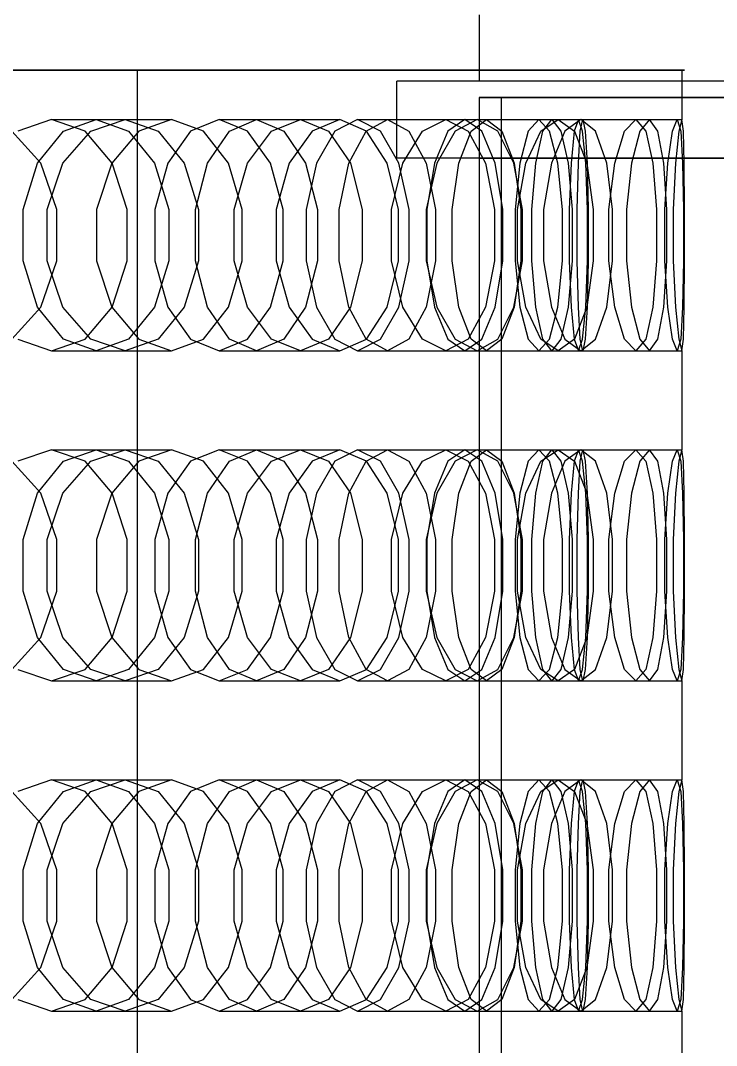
# Model space of a CAD drawing. Header units: millimetres. Extents: x -191664 to 191490, y -197311 to 10263.
# Drawn here: x 1846.7 to 1973.1, y -110207.2 to -110021 of the extents above; entities that cross this region are included whole.
import ezdxf

# ---------------------------------------------------------------- set-up
doc = ezdxf.new("R2010")
doc.units = ezdxf.units.MM
doc.layers.add('DET_briquetadora_superior', color=7, linetype='Continuous', lineweight=0)
doc.layers.add('R15_COTAS_TRANSPORTE_P', color=1, linetype='Continuous', lineweight=0)
doc.dimstyles.new('PLANTA_20', dxfattribs={"dimtxt": 50, "dimasz": 30, "dimexe": 30, "dimexo": 16, "dimgap": 20, "dimtad": 1, "dimtih": 1, "dimtoh": 1, "dimdec": 1, "dimzin": 0, "dimdsep": 46, "dimcen": 0.09, "dimadec": 0, "dimazin": 0, "dimtfac": 1, "dimtdec": 4, "dimtofl": 0, "dimtmove": 0, "dimatfit": 3, "dimfxl": 1, "dimtolj": 1, "dimtzin": 0, "dimarcsym": 0})

# ---------------------------------------------------------------- blocks, each defined once
blk = doc.blocks.new('*D133')
at = {"layer": 'Defpoints', "color": 0, "transparency": 16777216}
for p in [(439.69, -194147.98), (217.89, -194406.09), (-500, -194490), (-500, -194490), (500, -194490)]:
    blk.add_point(p, dxfattribs=at)
at = {"layer": 'R15_COTAS_TRANSPORTE_P', "color": 0, "lineweight": -2, "transparency": 16777216}
blk.add_arc((-500, -194490), 722.77, 2.37834, 17.62166, dxfattribs=at)
at = {"layer": 'R15_COTAS_TRANSPORTE_P', "color": 0, "transparency": 16777216}
for points in [[(184.12, -194272.81), (193.59, -194269.58), (179.18, -194242.8)], [(227.15, -194459.9), (217.15, -194460.11), (222.77, -194490)]]:
    blk.add_solid(points, dxfattribs=at)

msp = doc.modelspace()

# ---------------------------------------------------------------- linework, layer by layer
at = {"layer": 'DET_briquetadora_superior', "color": 9, "true_color": 0xb9c3c2}
for p, q in [((1930, -110020), (1930, -110032)), ((1853.17, -110030), (1838.11, -110030)), ((1842.19, -110030), (1856.29, -110030)), ((1844.8, -110030), (1858.87, -110030)), ((1859.73, -110030), (1845.7, -110030)), ((1863.63, -110030), (1853.17, -110030)), ((1856.29, -110030), (1865.32, -110030)), ((1858.87, -110030), (1872.22, -110030)), ((1873.03, -110030), (1859.73, -110030)), ((1867.9, -110030), (1863.63, -110030)), ((1865.32, -110030), (1867.9, -110030)), ((1867.9, -110390), (1867.9, -110030)), ((1872.22, -110030), (1884.8, -110030)), ((1885.56, -110030), (1873.03, -110030)), ((1884.8, -110030), (1896.59, -110030)), ((1897.3, -110030), (1885.56, -110030)), ((1896.59, -110030), (1907.55, -110030)), ((1908.21, -110030), (1897.3, -110030)), ((1907.55, -110030), (1917.66, -110030)), ((1918.26, -110030), (1908.21, -110030)), ((1917.66, -110030), (1926.89, -110030)), ((1927.44, -110030), (1918.26, -110030)), ((1926.89, -110030), (1935.22, -110030)), ((1935.71, -110030), (1927.44, -110030)), ((1935.22, -110030), (1942.62, -110030)), ((1943.05, -110030), (1935.71, -110030)), ((1942.62, -110030), (1949.07, -110030)), ((1949.45, -110030), (1943.05, -110030)), ((1949.07, -110030), (1954.57, -110030)), ((1954.88, -110030), (1949.45, -110030)), ((1954.57, -110030), (1959.1, -110030)), ((1959.35, -110030), (1954.88, -110030)), ((1959.1, -110030), (1962.63, -110030)), ((1962.82, -110030), (1959.35, -110030)), ((1962.63, -110030), (1965.17, -110030)), ((1965.3, -110030), (1962.82, -110030)), ((1965.17, -110030), (1966.71, -110030)), ((1966.78, -110030), (1965.3, -110030)), ((1966.71, -110030), (1967.25, -110030)), ((1967.25, -110030), (1966.78, -110030)), ((1966.78, -110030), (1966.78, -110039)), ((1915, -110046), (1915, -110032)), ((1995, -110032), (1915, -110032)), ((1932.48, -110032), (1930, -110032)), ((1939.41, -110032), (1932.48, -110032)), ((1949.44, -110032), (1939.41, -110032)), ((1960.56, -110032), (1949.44, -110032)), ((1970.59, -110032), (1960.56, -110032)), ((1977.52, -110032), (1970.59, -110032)), ((1930, -110035), (1930, -110425)), ((1934, -110035), (1930, -110035)), ((1930, -110035), (2020, -110035)), ((1934, -110035), (1934, -110425)), ((2024, -110035), (1934, -110035)), ((1852.3, -110039), (1846.18, -110041.08)), ((1852.3, -110039), (1865.64, -110039)), ((1858.42, -110041.08), (1852.3, -110039)), ((1854.48, -110041.08), (1860.38, -110039)), ((1859.44, -110041.08), (1865.64, -110039)), ((1860.38, -110039), (1874.1, -110039)), ((1860.38, -110039), (1866.27, -110041.08)), ((1865.64, -110039), (1871.68, -110041.08)), ((1874.1, -110039), (1868.13, -110041.08)), ((1879.92, -110041.08), (1874.1, -110039)), ((1882.73, -110039), (1877.55, -110041.08)), ((1882.73, -110039), (1897.53, -110039)), ((1887.92, -110041.08), (1882.73, -110039)), ((1884.6, -110041.08), (1889.54, -110039)), ((1889.54, -110039), (1904.67, -110039)), ((1889.54, -110039), (1894.48, -110041.08)), ((1892.26, -110041.08), (1897.53, -110039)), ((1897.53, -110039), (1902.63, -110041.08)), ((1904.67, -110039), (1899.64, -110041.08)), ((1907.9, -110039), (1903.74, -110041.08)), ((1909.51, -110041.08), (1904.67, -110039)), ((1907.9, -110039), (1923.91, -110039)), ((1912.06, -110041.08), (1907.9, -110039)), ((1909.42, -110041.08), (1913.32, -110039)), ((1913.32, -110039), (1929.59, -110039)), ((1913.32, -110039), (1917.21, -110041.08)), ((1919.66, -110041.08), (1923.91, -110039)), ((1923.91, -110039), (1927.98, -110041.08)), ((1927.37, -110039), (1924.3, -110041.08)), ((1929.59, -110039), (1925.6, -110041.08)), ((1927.37, -110039), (1944.32, -110039)), ((1930.44, -110041.08), (1927.37, -110039)), ((1928.52, -110041.08), (1931.31, -110039)), ((1933.39, -110041.08), (1929.59, -110039)), ((1931.31, -110039), (1948.45, -110039)), ((1931.31, -110039), (1934.1, -110041.08)), ((1940.82, -110039), (1938.89, -110041.08)), ((1940.82, -110039), (1958.41, -110039)), ((1942.74, -110041.08), (1940.82, -110039)), ((1941.15, -110041.08), (1944.32, -110039)), ((1941.57, -110041.08), (1943.2, -110039)), ((1943.2, -110039), (1960.91, -110039)), ((1943.2, -110039), (1944.84, -110041.08)), ((1944.32, -110039), (1947.29, -110041.08)), ((1948.45, -110039), (1945.56, -110041.08)), ((1948, -110039), (1947.25, -110041.08)), ((1948, -110039), (1965.94, -110039)), ((1948.74, -110041.08), (1948, -110039)), ((1948.35, -110041.08), (1948.8, -110039)), ((1951.13, -110041.08), (1948.45, -110039)), ((1948.8, -110039), (1966.78, -110039)), ((1948.8, -110039), (1949.25, -110041.08)), ((1956.38, -110041.08), (1958.41, -110039)), ((1958.41, -110039), (1960.23, -110041.08)), ((1960.91, -110039), (1959.18, -110041.08)), ((1962.44, -110041.08), (1960.91, -110039)), ((1965.09, -110041.08), (1965.94, -110039)), ((1965.94, -110039), (1966.58, -110041.08)), ((1966.78, -110039), (1966.22, -110041.08)), ((1967.12, -110041.08), (1966.78, -110039)), ((1850.35, -110046.91), (1845.1, -110041.08)), ((1849.75, -110046.91), (1854.48, -110041.08)), ((1854.36, -110046.91), (1859.44, -110041.08)), ((1863.33, -110046.91), (1858.42, -110041.08)), ((1868.13, -110041.08), (1863.22, -110046.91)), ((1866.27, -110041.08), (1871, -110046.91)), ((1871.68, -110041.08), (1876.41, -110046.91)), ((1877.55, -110041.08), (1873.39, -110046.91)), ((1884.46, -110046.91), (1879.92, -110041.08)), ((1880.64, -110046.91), (1884.6, -110041.08)), ((1887.91, -110046.91), (1892.26, -110041.08)), ((1892.08, -110046.91), (1887.92, -110041.08)), ((1894.48, -110041.08), (1898.43, -110046.91)), ((1899.64, -110041.08), (1895.48, -110046.91)), ((1903.74, -110041.08), (1900.4, -110046.91)), ((1902.63, -110041.08), (1906.6, -110046.91)), ((1906.3, -110046.91), (1909.42, -110041.08)), ((1913.27, -110046.91), (1909.51, -110041.08)), ((1915.4, -110046.91), (1912.06, -110041.08)), ((1916.11, -110046.91), (1919.66, -110041.08)), ((1917.21, -110041.08), (1920.34, -110046.91)), ((1924.3, -110041.08), (1921.84, -110046.91)), ((1925.6, -110041.08), (1922.26, -110046.91)), ((1926.29, -110046.91), (1928.52, -110041.08)), ((1927.98, -110041.08), (1931.11, -110046.91)), ((1932.9, -110046.91), (1930.44, -110041.08)), ((1936.3, -110046.91), (1933.39, -110041.08)), ((1934.1, -110041.08), (1936.33, -110046.91)), ((1938.89, -110041.08), (1937.35, -110046.91)), ((1938.47, -110046.91), (1941.15, -110041.08)), ((1940.27, -110046.91), (1941.57, -110041.08)), ((1944.28, -110046.91), (1942.74, -110041.08)), ((1945.56, -110041.08), (1943.1, -110046.91)), ((1944.84, -110041.08), (1946.14, -110046.91)), ((1947.25, -110041.08), (1946.66, -110046.91)), ((1947.29, -110041.08), (1949.53, -110046.91)), ((1947.99, -110046.91), (1948.35, -110041.08)), ((1949.34, -110046.91), (1948.74, -110041.08)), ((1949.25, -110041.08), (1949.6, -110046.91)), ((1953.14, -110046.91), (1951.13, -110041.08)), ((1954.61, -110046.91), (1956.38, -110041.08)), ((1959.18, -110041.08), (1957.64, -110046.91)), ((1960.23, -110041.08), (1961.54, -110046.91)), ((1963.51, -110046.91), (1962.44, -110041.08)), ((1964.25, -110046.91), (1965.09, -110041.08)), ((1966.22, -110041.08), (1965.63, -110046.91)), ((1966.58, -110041.08), (1966.94, -110046.91)), ((1967.24, -110046.91), (1967.12, -110041.08)), ((1847.13, -110055.33), (1849.75, -110046.91)), ((1853.23, -110055.33), (1850.35, -110046.91)), ((1851.49, -110055.33), (1854.36, -110046.91)), ((1863.22, -110046.91), (1860.45, -110055.33)), ((1866.05, -110055.33), (1863.33, -110046.91)), ((1871, -110046.91), (1873.62, -110055.33)), ((1873.39, -110046.91), (1871.08, -110055.33)), ((1876.41, -110046.91), (1878.99, -110055.33)), ((1878.44, -110055.33), (1880.64, -110046.91)), ((1886.94, -110055.33), (1884.46, -110046.91)), ((1885.44, -110055.33), (1887.91, -110046.91)), ((1894.39, -110055.33), (1892.08, -110046.91)), ((1895.48, -110046.91), (1893.12, -110055.33)), ((1898.43, -110046.91), (1900.63, -110055.33)), ((1900.4, -110046.91), (1898.55, -110055.33)), ((1904.56, -110055.33), (1906.3, -110046.91)), ((1906.6, -110046.91), (1908.75, -110055.33)), ((1915.31, -110055.33), (1913.27, -110046.91)), ((1914.08, -110055.33), (1916.11, -110046.91)), ((1995, -110046), (1915, -110046)), ((1917.26, -110055.33), (1915.4, -110046.91)), ((1920.34, -110046.91), (1922.07, -110055.33)), ((1922.26, -110046.91), (1920.35, -110055.33)), ((1921.84, -110046.91), (1920.48, -110055.33)), ((1925.05, -110055.33), (1926.29, -110046.91)), ((1930, -110046), (1932.48, -110046)), ((1930, -110046), (1930, -110424)), ((1931.11, -110046.91), (1932.79, -110055.33)), ((1932.48, -110046), (1939.41, -110046)), ((1934.27, -110055.33), (1932.9, -110046.91)), ((1937.86, -110055.33), (1936.3, -110046.91)), ((1936.33, -110046.91), (1937.57, -110055.33)), ((1937.35, -110046.91), (1936.49, -110055.33)), ((1936.92, -110055.33), (1938.47, -110046.91)), ((1939.41, -110046), (1949.44, -110046)), ((1939.54, -110055.33), (1940.27, -110046.91)), ((1943.1, -110046.91), (1941.67, -110055.33)), ((1945.14, -110055.33), (1944.28, -110046.91)), ((1946.14, -110046.91), (1946.87, -110055.33)), ((1946.66, -110046.91), (1946.33, -110055.33)), ((1947.79, -110055.33), (1947.99, -110046.91)), ((1949.67, -110055.33), (1949.34, -110046.91)), ((1949.44, -110046), (1960.56, -110046)), ((1949.53, -110046.91), (1950.71, -110055.33)), ((1949.6, -110046.91), (1949.8, -110055.33)), ((1954.2, -110055.33), (1953.14, -110046.91)), ((1953.56, -110055.33), (1954.61, -110046.91)), ((1957.64, -110046.91), (1956.72, -110055.33)), ((1960.56, -110046), (1970.59, -110046)), ((1961.54, -110046.91), (1962.21, -110055.33)), ((1964.05, -110055.33), (1963.51, -110046.91)), ((1963.73, -110055.33), (1964.25, -110046.91)), ((1965.63, -110046.91), (1965.24, -110055.33)), ((1966.94, -110046.91), (1967.08, -110055.33)), ((1967.25, -110055.33), (1967.24, -110046.91)), ((1970.59, -110046), (1977.52, -110046)), ((1847.13, -110064.67), (1847.13, -110055.33)), ((1851.49, -110064.67), (1851.49, -110055.33)), ((1853.23, -110064.67), (1853.23, -110055.33)), ((1860.45, -110055.33), (1860.45, -110064.67)), ((1866.05, -110064.67), (1866.05, -110055.33)), ((1871.08, -110055.33), (1871.08, -110064.67)), ((1873.62, -110055.33), (1873.62, -110064.67)), ((1878.44, -110064.67), (1878.44, -110055.33)), ((1878.99, -110055.33), (1878.99, -110064.67)), ((1885.44, -110064.67), (1885.44, -110055.33)), ((1886.94, -110064.67), (1886.94, -110055.33)), ((1893.12, -110055.33), (1893.12, -110064.67)), ((1894.39, -110064.67), (1894.39, -110055.33)), ((1898.55, -110055.33), (1898.55, -110064.67)), ((1900.63, -110055.33), (1900.63, -110064.67)), ((1904.56, -110064.67), (1904.56, -110055.33)), ((1908.75, -110055.33), (1908.75, -110064.67)), ((1914.08, -110064.67), (1914.08, -110055.33)), ((1915.31, -110064.67), (1915.31, -110055.33)), ((1917.26, -110064.67), (1917.26, -110055.33)), ((1920.35, -110055.33), (1920.35, -110064.67)), ((1920.48, -110055.33), (1920.48, -110064.67)), ((1922.07, -110055.33), (1922.07, -110064.67)), ((1925.05, -110064.67), (1925.05, -110055.33)), ((1932.79, -110055.33), (1932.79, -110064.67)), ((1934.27, -110064.67), (1934.27, -110055.33)), ((1936.49, -110055.33), (1936.49, -110064.67)), ((1936.92, -110064.67), (1936.92, -110055.33)), ((1937.57, -110055.33), (1937.57, -110064.67)), ((1937.86, -110064.67), (1937.86, -110055.33)), ((1939.54, -110064.67), (1939.54, -110055.33)), ((1941.67, -110055.33), (1941.67, -110064.67)), ((1945.14, -110064.67), (1945.14, -110055.33)), ((1946.33, -110055.33), (1946.33, -110064.67)), ((1946.87, -110055.33), (1946.87, -110064.67)), ((1947.79, -110064.67), (1947.79, -110055.33)), ((1949.67, -110064.67), (1949.67, -110055.33)), ((1949.8, -110055.33), (1949.8, -110064.67)), ((1950.71, -110055.33), (1950.71, -110064.67)), ((1953.56, -110064.67), (1953.56, -110055.33)), ((1954.2, -110064.67), (1954.2, -110055.33)), ((1956.72, -110055.33), (1956.72, -110064.67)), ((1962.21, -110055.33), (1962.21, -110064.67)), ((1963.73, -110064.67), (1963.73, -110055.33)), ((1964.05, -110064.67), (1964.05, -110055.33)), ((1965.24, -110055.33), (1965.24, -110064.67)), ((1967.08, -110055.33), (1967.08, -110064.67)), ((1967.25, -110064.67), (1967.25, -110055.33)), ((1849.75, -110073.09), (1847.13, -110064.67)), ((1850.35, -110073.09), (1853.23, -110064.67)), ((1854.36, -110073.09), (1851.49, -110064.67)), ((1860.45, -110064.67), (1863.22, -110073.09)), ((1863.33, -110073.09), (1866.05, -110064.67)), ((1873.62, -110064.67), (1871, -110073.09)), ((1871.08, -110064.67), (1873.39, -110073.09)), ((1878.99, -110064.67), (1876.41, -110073.09)), ((1880.64, -110073.09), (1878.44, -110064.67)), ((1884.46, -110073.09), (1886.94, -110064.67)), ((1887.91, -110073.09), (1885.44, -110064.67)), ((1892.08, -110073.09), (1894.39, -110064.67)), ((1893.12, -110064.67), (1895.48, -110073.09)), ((1900.63, -110064.67), (1898.43, -110073.09)), ((1898.55, -110064.67), (1900.4, -110073.09)), ((1906.3, -110073.09), (1904.56, -110064.67)), ((1908.75, -110064.67), (1906.6, -110073.09)), ((1913.27, -110073.09), (1915.31, -110064.67)), ((1916.11, -110073.09), (1914.08, -110064.67)), ((1915.4, -110073.09), (1917.26, -110064.67)), ((1922.07, -110064.67), (1920.34, -110073.09)), ((1920.35, -110064.67), (1922.26, -110073.09)), ((1920.48, -110064.67), (1921.84, -110073.09)), ((1926.29, -110073.09), (1925.05, -110064.67)), ((1932.79, -110064.67), (1931.11, -110073.09)), ((1932.9, -110073.09), (1934.27, -110064.67)), ((1936.3, -110073.09), (1937.86, -110064.67)), ((1937.57, -110064.67), (1936.33, -110073.09)), ((1936.49, -110064.67), (1937.35, -110073.09)), ((1938.47, -110073.09), (1936.92, -110064.67)), ((1940.27, -110073.09), (1939.54, -110064.67)), ((1941.67, -110064.67), (1943.1, -110073.09)), ((1944.28, -110073.09), (1945.14, -110064.67)), ((1946.87, -110064.67), (1946.14, -110073.09)), ((1946.33, -110064.67), (1946.66, -110073.09)), ((1947.99, -110073.09), (1947.79, -110064.67)), ((1949.34, -110073.09), (1949.67, -110064.67)), ((1950.71, -110064.67), (1949.53, -110073.09)), ((1949.8, -110064.67), (1949.6, -110073.09)), ((1953.14, -110073.09), (1954.2, -110064.67)), ((1954.61, -110073.09), (1953.56, -110064.67)), ((1956.72, -110064.67), (1957.64, -110073.09)), ((1962.21, -110064.67), (1961.54, -110073.09)), ((1963.51, -110073.09), (1964.05, -110064.67)), ((1964.25, -110073.09), (1963.73, -110064.67)), ((1965.24, -110064.67), (1965.63, -110073.09)), ((1967.08, -110064.67), (1966.94, -110073.09)), ((1967.24, -110073.09), (1967.25, -110064.67)), ((1845.1, -110078.92), (1850.35, -110073.09)), ((1854.48, -110078.92), (1849.75, -110073.09)), ((1859.44, -110078.92), (1854.36, -110073.09)), ((1858.42, -110078.92), (1863.33, -110073.09)), ((1863.22, -110073.09), (1868.13, -110078.92)), ((1871, -110073.09), (1866.27, -110078.92)), ((1876.41, -110073.09), (1871.68, -110078.92)), ((1873.39, -110073.09), (1877.55, -110078.92)), ((1879.92, -110078.92), (1884.46, -110073.09)), ((1884.6, -110078.92), (1880.64, -110073.09)), ((1892.26, -110078.92), (1887.91, -110073.09)), ((1887.92, -110078.92), (1892.08, -110073.09)), ((1898.43, -110073.09), (1894.48, -110078.92)), ((1895.48, -110073.09), (1899.64, -110078.92)), ((1900.4, -110073.09), (1903.74, -110078.92)), ((1906.6, -110073.09), (1902.63, -110078.92)), ((1909.42, -110078.92), (1906.3, -110073.09)), ((1909.51, -110078.92), (1913.27, -110073.09)), ((1912.06, -110078.92), (1915.4, -110073.09)), ((1919.66, -110078.92), (1916.11, -110073.09)), ((1920.34, -110073.09), (1917.21, -110078.92)), ((1921.84, -110073.09), (1924.3, -110078.92)), ((1922.26, -110073.09), (1925.6, -110078.92)), ((1928.52, -110078.92), (1926.29, -110073.09)), ((1931.11, -110073.09), (1927.98, -110078.92)), ((1930.44, -110078.92), (1932.9, -110073.09)), ((1933.39, -110078.92), (1936.3, -110073.09)), ((1936.33, -110073.09), (1934.1, -110078.92)), ((1937.35, -110073.09), (1938.89, -110078.92)), ((1941.15, -110078.92), (1938.47, -110073.09)), ((1941.57, -110078.92), (1940.27, -110073.09)), ((1942.74, -110078.92), (1944.28, -110073.09)), ((1943.1, -110073.09), (1945.56, -110078.92)), ((1946.14, -110073.09), (1944.84, -110078.92)), ((1946.66, -110073.09), (1947.25, -110078.92)), ((1949.53, -110073.09), (1947.29, -110078.92)), ((1948.35, -110078.92), (1947.99, -110073.09)), ((1948.74, -110078.92), (1949.34, -110073.09)), ((1949.6, -110073.09), (1949.25, -110078.92)), ((1951.13, -110078.92), (1953.14, -110073.09)), ((1956.38, -110078.92), (1954.61, -110073.09)), ((1957.64, -110073.09), (1959.18, -110078.92)), ((1961.54, -110073.09), (1960.23, -110078.92)), ((1962.44, -110078.92), (1963.51, -110073.09)), ((1965.09, -110078.92), (1964.25, -110073.09)), ((1965.63, -110073.09), (1966.22, -110078.92)), ((1966.94, -110073.09), (1966.58, -110078.92)), ((1967.12, -110078.92), (1967.24, -110073.09)), ((1846.18, -110078.92), (1852.3, -110081)), ((1852.3, -110081), (1858.42, -110078.92)), ((1860.38, -110081), (1854.48, -110078.92)), ((1865.64, -110081), (1859.44, -110078.92)), ((1866.27, -110078.92), (1860.38, -110081)), ((1871.68, -110078.92), (1865.64, -110081)), ((1868.13, -110078.92), (1874.1, -110081)), ((1874.1, -110081), (1879.92, -110078.92)), ((1877.55, -110078.92), (1882.73, -110081)), ((1882.73, -110081), (1887.92, -110078.92)), ((1889.54, -110081), (1884.6, -110078.92)), ((1894.48, -110078.92), (1889.54, -110081)), ((1897.53, -110081), (1892.26, -110078.92)), ((1902.63, -110078.92), (1897.53, -110081)), ((1899.64, -110078.92), (1904.67, -110081)), ((1903.74, -110078.92), (1907.9, -110081)), ((1904.67, -110081), (1909.51, -110078.92)), ((1907.9, -110081), (1912.06, -110078.92)), ((1913.32, -110081), (1909.42, -110078.92)), ((1917.21, -110078.92), (1913.32, -110081)), ((1923.91, -110081), (1919.66, -110078.92)), ((1927.98, -110078.92), (1923.91, -110081)), ((1924.3, -110078.92), (1927.37, -110081)), ((1925.6, -110078.92), (1929.59, -110081)), ((1927.37, -110081), (1930.44, -110078.92)), ((1931.31, -110081), (1928.52, -110078.92)), ((1929.59, -110081), (1933.39, -110078.92)), ((1934.1, -110078.92), (1931.31, -110081)), ((1938.89, -110078.92), (1940.82, -110081)), ((1940.82, -110081), (1942.74, -110078.92)), ((1944.32, -110081), (1941.15, -110078.92)), ((1943.2, -110081), (1941.57, -110078.92)), ((1944.84, -110078.92), (1943.2, -110081)), ((1947.29, -110078.92), (1944.32, -110081)), ((1945.56, -110078.92), (1948.45, -110081)), ((1947.25, -110078.92), (1948, -110081)), ((1948, -110081), (1948.74, -110078.92)), ((1948.8, -110081), (1948.35, -110078.92)), ((1948.45, -110081), (1951.13, -110078.92)), ((1949.25, -110078.92), (1948.8, -110081)), ((1958.41, -110081), (1956.38, -110078.92)), ((1960.23, -110078.92), (1958.41, -110081)), ((1959.18, -110078.92), (1960.91, -110081)), ((1960.91, -110081), (1962.44, -110078.92)), ((1965.94, -110081), (1965.09, -110078.92)), ((1966.58, -110078.92), (1965.94, -110081)), ((1966.22, -110078.92), (1966.78, -110081)), ((1966.78, -110081), (1967.12, -110078.92)), ((1852.3, -110081), (1865.64, -110081)), ((1860.38, -110081), (1874.1, -110081)), ((1882.73, -110081), (1897.53, -110081)), ((1889.54, -110081), (1904.67, -110081)), ((1907.9, -110081), (1923.91, -110081)), ((1913.32, -110081), (1929.59, -110081)), ((1927.37, -110081), (1944.32, -110081)), ((1931.31, -110081), (1948.45, -110081)), ((1940.82, -110081), (1958.41, -110081)), ((1943.2, -110081), (1960.91, -110081)), ((1948, -110081), (1965.94, -110081)), ((1948.8, -110081), (1966.78, -110081)), ((1966.78, -110081), (1966.78, -110099)), ((1852.3, -110099), (1846.18, -110101.08)), ((1852.3, -110099), (1865.64, -110099)), ((1858.42, -110101.08), (1852.3, -110099)), ((1854.48, -110101.08), (1860.38, -110099)), ((1859.44, -110101.08), (1865.64, -110099)), ((1860.38, -110099), (1874.1, -110099)), ((1860.38, -110099), (1866.27, -110101.08)), ((1865.64, -110099), (1871.68, -110101.08)), ((1874.1, -110099), (1868.13, -110101.08)), ((1879.92, -110101.08), (1874.1, -110099)), ((1882.73, -110099), (1877.55, -110101.08)), ((1882.73, -110099), (1897.53, -110099)), ((1887.92, -110101.08), (1882.73, -110099)), ((1884.6, -110101.08), (1889.54, -110099)), ((1889.54, -110099), (1904.67, -110099)), ((1889.54, -110099), (1894.48, -110101.08)), ((1892.26, -110101.08), (1897.53, -110099)), ((1897.53, -110099), (1902.63, -110101.08)), ((1904.67, -110099), (1899.64, -110101.08)), ((1907.9, -110099), (1903.74, -110101.08)), ((1909.51, -110101.08), (1904.67, -110099)), ((1907.9, -110099), (1923.91, -110099)), ((1912.06, -110101.08), (1907.9, -110099)), ((1909.42, -110101.08), (1913.32, -110099)), ((1913.32, -110099), (1929.59, -110099)), ((1913.32, -110099), (1917.21, -110101.08)), ((1919.66, -110101.08), (1923.91, -110099)), ((1923.91, -110099), (1927.98, -110101.08)), ((1927.37, -110099), (1924.3, -110101.08)), ((1929.59, -110099), (1925.6, -110101.08)), ((1927.37, -110099), (1944.32, -110099)), ((1930.44, -110101.08), (1927.37, -110099)), ((1928.52, -110101.08), (1931.31, -110099)), ((1933.39, -110101.08), (1929.59, -110099)), ((1931.31, -110099), (1948.45, -110099)), ((1931.31, -110099), (1934.1, -110101.08)), ((1940.82, -110099), (1938.89, -110101.08)), ((1940.82, -110099), (1958.41, -110099)), ((1942.74, -110101.08), (1940.82, -110099)), ((1941.15, -110101.08), (1944.32, -110099)), ((1941.57, -110101.08), (1943.2, -110099)), ((1943.2, -110099), (1960.91, -110099)), ((1943.2, -110099), (1944.84, -110101.08)), ((1944.32, -110099), (1947.29, -110101.08)), ((1948.45, -110099), (1945.56, -110101.08)), ((1948, -110099), (1947.25, -110101.08)), ((1948, -110099), (1965.94, -110099)), ((1948.74, -110101.08), (1948, -110099)), ((1948.35, -110101.08), (1948.8, -110099)), ((1951.13, -110101.08), (1948.45, -110099)), ((1948.8, -110099), (1966.78, -110099)), ((1948.8, -110099), (1949.25, -110101.08)), ((1956.38, -110101.08), (1958.41, -110099)), ((1958.41, -110099), (1960.23, -110101.08)), ((1960.91, -110099), (1959.18, -110101.08)), ((1962.44, -110101.08), (1960.91, -110099)), ((1965.09, -110101.08), (1965.94, -110099)), ((1965.94, -110099), (1966.58, -110101.08)), ((1966.78, -110099), (1966.22, -110101.08)), ((1967.12, -110101.08), (1966.78, -110099)), ((1850.35, -110106.91), (1845.1, -110101.08)), ((1849.75, -110106.91), (1854.48, -110101.08)), ((1854.36, -110106.91), (1859.44, -110101.08)), ((1863.33, -110106.91), (1858.42, -110101.08)), ((1868.13, -110101.08), (1863.22, -110106.91)), ((1866.27, -110101.08), (1871, -110106.91)), ((1871.68, -110101.08), (1876.41, -110106.91)), ((1877.55, -110101.08), (1873.39, -110106.91)), ((1884.46, -110106.91), (1879.92, -110101.08)), ((1880.64, -110106.91), (1884.6, -110101.08)), ((1887.91, -110106.91), (1892.26, -110101.08)), ((1892.08, -110106.91), (1887.92, -110101.08)), ((1894.48, -110101.08), (1898.43, -110106.91)), ((1899.64, -110101.08), (1895.48, -110106.91)), ((1903.74, -110101.08), (1900.4, -110106.91)), ((1902.63, -110101.08), (1906.6, -110106.91)), ((1906.3, -110106.91), (1909.42, -110101.08)), ((1913.27, -110106.91), (1909.51, -110101.08)), ((1915.4, -110106.91), (1912.06, -110101.08)), ((1916.11, -110106.91), (1919.66, -110101.08)), ((1917.21, -110101.08), (1920.34, -110106.91)), ((1924.3, -110101.08), (1921.84, -110106.91)), ((1925.6, -110101.08), (1922.26, -110106.91)), ((1926.29, -110106.91), (1928.52, -110101.08)), ((1927.98, -110101.08), (1931.11, -110106.91)), ((1932.9, -110106.91), (1930.44, -110101.08)), ((1936.3, -110106.91), (1933.39, -110101.08)), ((1934.1, -110101.08), (1936.33, -110106.91)), ((1938.89, -110101.08), (1937.35, -110106.91)), ((1938.47, -110106.91), (1941.15, -110101.08)), ((1940.27, -110106.91), (1941.57, -110101.08)), ((1944.28, -110106.91), (1942.74, -110101.08)), ((1945.56, -110101.08), (1943.1, -110106.91)), ((1944.84, -110101.08), (1946.14, -110106.91)), ((1947.25, -110101.08), (1946.66, -110106.91)), ((1947.29, -110101.08), (1949.53, -110106.91)), ((1947.99, -110106.91), (1948.35, -110101.08)), ((1949.34, -110106.91), (1948.74, -110101.08)), ((1949.25, -110101.08), (1949.6, -110106.91)), ((1953.14, -110106.91), (1951.13, -110101.08)), ((1954.61, -110106.91), (1956.38, -110101.08)), ((1959.18, -110101.08), (1957.64, -110106.91)), ((1960.23, -110101.08), (1961.54, -110106.91)), ((1963.51, -110106.91), (1962.44, -110101.08)), ((1964.25, -110106.91), (1965.09, -110101.08)), ((1966.22, -110101.08), (1965.63, -110106.91)), ((1966.58, -110101.08), (1966.94, -110106.91)), ((1967.24, -110106.91), (1967.12, -110101.08)), ((1847.13, -110115.33), (1849.75, -110106.91)), ((1853.23, -110115.33), (1850.35, -110106.91)), ((1851.49, -110115.33), (1854.36, -110106.91)), ((1863.22, -110106.91), (1860.45, -110115.33)), ((1866.05, -110115.33), (1863.33, -110106.91)), ((1871, -110106.91), (1873.62, -110115.33)), ((1873.39, -110106.91), (1871.08, -110115.33)), ((1876.41, -110106.91), (1878.99, -110115.33)), ((1878.44, -110115.33), (1880.64, -110106.91)), ((1886.94, -110115.33), (1884.46, -110106.91)), ((1885.44, -110115.33), (1887.91, -110106.91)), ((1894.39, -110115.33), (1892.08, -110106.91)), ((1895.48, -110106.91), (1893.12, -110115.33)), ((1898.43, -110106.91), (1900.63, -110115.33)), ((1900.4, -110106.91), (1898.55, -110115.33)), ((1904.56, -110115.33), (1906.3, -110106.91)), ((1906.6, -110106.91), (1908.75, -110115.33)), ((1915.31, -110115.33), (1913.27, -110106.91)), ((1914.08, -110115.33), (1916.11, -110106.91)), ((1917.26, -110115.33), (1915.4, -110106.91)), ((1920.34, -110106.91), (1922.07, -110115.33)), ((1922.26, -110106.91), (1920.35, -110115.33)), ((1921.84, -110106.91), (1920.48, -110115.33)), ((1925.05, -110115.33), (1926.29, -110106.91)), ((1931.11, -110106.91), (1932.79, -110115.33)), ((1934.27, -110115.33), (1932.9, -110106.91)), ((1937.86, -110115.33), (1936.3, -110106.91)), ((1936.33, -110106.91), (1937.57, -110115.33)), ((1937.35, -110106.91), (1936.49, -110115.33)), ((1936.92, -110115.33), (1938.47, -110106.91)), ((1939.54, -110115.33), (1940.27, -110106.91)), ((1943.1, -110106.91), (1941.67, -110115.33)), ((1945.14, -110115.33), (1944.28, -110106.91)), ((1946.14, -110106.91), (1946.87, -110115.33)), ((1946.66, -110106.91), (1946.33, -110115.33)), ((1947.79, -110115.33), (1947.99, -110106.91)), ((1949.67, -110115.33), (1949.34, -110106.91)), ((1949.53, -110106.91), (1950.71, -110115.33)), ((1949.6, -110106.91), (1949.8, -110115.33)), ((1954.2, -110115.33), (1953.14, -110106.91)), ((1953.56, -110115.33), (1954.61, -110106.91)), ((1957.64, -110106.91), (1956.72, -110115.33)), ((1961.54, -110106.91), (1962.21, -110115.33)), ((1964.05, -110115.33), (1963.51, -110106.91)), ((1963.73, -110115.33), (1964.25, -110106.91)), ((1965.63, -110106.91), (1965.24, -110115.33)), ((1966.94, -110106.91), (1967.08, -110115.33)), ((1967.25, -110115.33), (1967.24, -110106.91)), ((1847.13, -110124.67), (1847.13, -110115.33)), ((1851.49, -110124.67), (1851.49, -110115.33)), ((1853.23, -110124.67), (1853.23, -110115.33)), ((1860.45, -110115.33), (1860.45, -110124.67)), ((1866.05, -110124.67), (1866.05, -110115.33)), ((1871.08, -110115.33), (1871.08, -110124.67)), ((1873.62, -110115.33), (1873.62, -110124.67)), ((1878.44, -110124.67), (1878.44, -110115.33)), ((1878.99, -110115.33), (1878.99, -110124.67)), ((1885.44, -110124.67), (1885.44, -110115.33)), ((1886.94, -110124.67), (1886.94, -110115.33)), ((1893.12, -110115.33), (1893.12, -110124.67)), ((1894.39, -110124.67), (1894.39, -110115.33)), ((1898.55, -110115.33), (1898.55, -110124.67)), ((1900.63, -110115.33), (1900.63, -110124.67)), ((1904.56, -110124.67), (1904.56, -110115.33)), ((1908.75, -110115.33), (1908.75, -110124.67)), ((1914.08, -110124.67), (1914.08, -110115.33)), ((1915.31, -110124.67), (1915.31, -110115.33)), ((1917.26, -110124.67), (1917.26, -110115.33)), ((1920.35, -110115.33), (1920.35, -110124.67)), ((1920.48, -110115.33), (1920.48, -110124.67)), ((1922.07, -110115.33), (1922.07, -110124.67)), ((1925.05, -110124.67), (1925.05, -110115.33)), ((1932.79, -110115.33), (1932.79, -110124.67)), ((1934.27, -110124.67), (1934.27, -110115.33)), ((1936.49, -110115.33), (1936.49, -110124.67)), ((1936.92, -110124.67), (1936.92, -110115.33)), ((1937.57, -110115.33), (1937.57, -110124.67)), ((1937.86, -110124.67), (1937.86, -110115.33)), ((1939.54, -110124.67), (1939.54, -110115.33)), ((1941.67, -110115.33), (1941.67, -110124.67)), ((1945.14, -110124.67), (1945.14, -110115.33)), ((1946.33, -110115.33), (1946.33, -110124.67)), ((1946.87, -110115.33), (1946.87, -110124.67)), ((1947.79, -110124.67), (1947.79, -110115.33)), ((1949.67, -110124.67), (1949.67, -110115.33)), ((1949.8, -110115.33), (1949.8, -110124.67)), ((1950.71, -110115.33), (1950.71, -110124.67)), ((1953.56, -110124.67), (1953.56, -110115.33)), ((1954.2, -110124.67), (1954.2, -110115.33)), ((1956.72, -110115.33), (1956.72, -110124.67)), ((1962.21, -110115.33), (1962.21, -110124.67)), ((1963.73, -110124.67), (1963.73, -110115.33)), ((1964.05, -110124.67), (1964.05, -110115.33)), ((1965.24, -110115.33), (1965.24, -110124.67)), ((1967.08, -110115.33), (1967.08, -110124.67)), ((1967.25, -110124.67), (1967.25, -110115.33)), ((1849.75, -110133.09), (1847.13, -110124.67)), ((1850.35, -110133.09), (1853.23, -110124.67)), ((1854.36, -110133.09), (1851.49, -110124.67)), ((1860.45, -110124.67), (1863.22, -110133.09)), ((1863.33, -110133.09), (1866.05, -110124.67)), ((1873.62, -110124.67), (1871, -110133.09)), ((1871.08, -110124.67), (1873.39, -110133.09)), ((1878.99, -110124.67), (1876.41, -110133.09)), ((1880.64, -110133.09), (1878.44, -110124.67)), ((1884.46, -110133.09), (1886.94, -110124.67)), ((1887.91, -110133.09), (1885.44, -110124.67)), ((1892.08, -110133.09), (1894.39, -110124.67)), ((1893.12, -110124.67), (1895.48, -110133.09)), ((1900.63, -110124.67), (1898.43, -110133.09)), ((1898.55, -110124.67), (1900.4, -110133.09)), ((1906.3, -110133.09), (1904.56, -110124.67)), ((1908.75, -110124.67), (1906.6, -110133.09)), ((1913.27, -110133.09), (1915.31, -110124.67)), ((1916.11, -110133.09), (1914.08, -110124.67)), ((1915.4, -110133.09), (1917.26, -110124.67)), ((1922.07, -110124.67), (1920.34, -110133.09)), ((1920.35, -110124.67), (1922.26, -110133.09)), ((1920.48, -110124.67), (1921.84, -110133.09)), ((1926.29, -110133.09), (1925.05, -110124.67)), ((1932.79, -110124.67), (1931.11, -110133.09)), ((1932.9, -110133.09), (1934.27, -110124.67)), ((1936.3, -110133.09), (1937.86, -110124.67)), ((1937.57, -110124.67), (1936.33, -110133.09)), ((1936.49, -110124.67), (1937.35, -110133.09)), ((1938.47, -110133.09), (1936.92, -110124.67)), ((1940.27, -110133.09), (1939.54, -110124.67)), ((1941.67, -110124.67), (1943.1, -110133.09)), ((1944.28, -110133.09), (1945.14, -110124.67)), ((1946.87, -110124.67), (1946.14, -110133.09)), ((1946.33, -110124.67), (1946.66, -110133.09)), ((1947.99, -110133.09), (1947.79, -110124.67)), ((1949.34, -110133.09), (1949.67, -110124.67)), ((1950.71, -110124.67), (1949.53, -110133.09)), ((1949.8, -110124.67), (1949.6, -110133.09)), ((1953.14, -110133.09), (1954.2, -110124.67)), ((1954.61, -110133.09), (1953.56, -110124.67)), ((1956.72, -110124.67), (1957.64, -110133.09)), ((1962.21, -110124.67), (1961.54, -110133.09)), ((1963.51, -110133.09), (1964.05, -110124.67)), ((1964.25, -110133.09), (1963.73, -110124.67)), ((1965.24, -110124.67), (1965.63, -110133.09)), ((1967.08, -110124.67), (1966.94, -110133.09)), ((1967.24, -110133.09), (1967.25, -110124.67)), ((1845.1, -110138.92), (1850.35, -110133.09)), ((1854.48, -110138.92), (1849.75, -110133.09)), ((1859.44, -110138.92), (1854.36, -110133.09)), ((1858.42, -110138.92), (1863.33, -110133.09)), ((1863.22, -110133.09), (1868.13, -110138.92)), ((1871, -110133.09), (1866.27, -110138.92)), ((1876.41, -110133.09), (1871.68, -110138.92)), ((1873.39, -110133.09), (1877.55, -110138.92)), ((1879.92, -110138.92), (1884.46, -110133.09)), ((1884.6, -110138.92), (1880.64, -110133.09)), ((1892.26, -110138.92), (1887.91, -110133.09)), ((1887.92, -110138.92), (1892.08, -110133.09)), ((1898.43, -110133.09), (1894.48, -110138.92)), ((1895.48, -110133.09), (1899.64, -110138.92)), ((1900.4, -110133.09), (1903.74, -110138.92)), ((1906.6, -110133.09), (1902.63, -110138.92)), ((1909.42, -110138.92), (1906.3, -110133.09)), ((1909.51, -110138.92), (1913.27, -110133.09)), ((1912.06, -110138.92), (1915.4, -110133.09)), ((1919.66, -110138.92), (1916.11, -110133.09)), ((1920.34, -110133.09), (1917.21, -110138.92)), ((1921.84, -110133.09), (1924.3, -110138.92)), ((1922.26, -110133.09), (1925.6, -110138.92)), ((1928.52, -110138.92), (1926.29, -110133.09)), ((1931.11, -110133.09), (1927.98, -110138.92)), ((1930.44, -110138.92), (1932.9, -110133.09)), ((1933.39, -110138.92), (1936.3, -110133.09)), ((1936.33, -110133.09), (1934.1, -110138.92)), ((1937.35, -110133.09), (1938.89, -110138.92)), ((1941.15, -110138.92), (1938.47, -110133.09)), ((1941.57, -110138.92), (1940.27, -110133.09)), ((1942.74, -110138.92), (1944.28, -110133.09)), ((1943.1, -110133.09), (1945.56, -110138.92)), ((1946.14, -110133.09), (1944.84, -110138.92)), ((1946.66, -110133.09), (1947.25, -110138.92)), ((1949.53, -110133.09), (1947.29, -110138.92)), ((1948.35, -110138.92), (1947.99, -110133.09)), ((1948.74, -110138.92), (1949.34, -110133.09)), ((1949.6, -110133.09), (1949.25, -110138.92)), ((1951.13, -110138.92), (1953.14, -110133.09)), ((1956.38, -110138.92), (1954.61, -110133.09)), ((1957.64, -110133.09), (1959.18, -110138.92)), ((1961.54, -110133.09), (1960.23, -110138.92)), ((1962.44, -110138.92), (1963.51, -110133.09)), ((1965.09, -110138.92), (1964.25, -110133.09)), ((1965.63, -110133.09), (1966.22, -110138.92)), ((1966.94, -110133.09), (1966.58, -110138.92)), ((1967.12, -110138.92), (1967.24, -110133.09)), ((1846.18, -110138.92), (1852.3, -110141)), ((1852.3, -110141), (1858.42, -110138.92)), ((1860.38, -110141), (1854.48, -110138.92)), ((1865.64, -110141), (1859.44, -110138.92)), ((1866.27, -110138.92), (1860.38, -110141)), ((1871.68, -110138.92), (1865.64, -110141)), ((1868.13, -110138.92), (1874.1, -110141)), ((1874.1, -110141), (1879.92, -110138.92)), ((1877.55, -110138.92), (1882.73, -110141)), ((1882.73, -110141), (1887.92, -110138.92)), ((1889.54, -110141), (1884.6, -110138.92)), ((1894.48, -110138.92), (1889.54, -110141)), ((1897.53, -110141), (1892.26, -110138.92)), ((1902.63, -110138.92), (1897.53, -110141)), ((1899.64, -110138.92), (1904.67, -110141)), ((1903.74, -110138.92), (1907.9, -110141)), ((1904.67, -110141), (1909.51, -110138.92)), ((1907.9, -110141), (1912.06, -110138.92)), ((1913.32, -110141), (1909.42, -110138.92)), ((1917.21, -110138.92), (1913.32, -110141)), ((1923.91, -110141), (1919.66, -110138.92)), ((1927.98, -110138.92), (1923.91, -110141)), ((1924.3, -110138.92), (1927.37, -110141)), ((1925.6, -110138.92), (1929.59, -110141)), ((1927.37, -110141), (1930.44, -110138.92)), ((1931.31, -110141), (1928.52, -110138.92)), ((1929.59, -110141), (1933.39, -110138.92)), ((1934.1, -110138.92), (1931.31, -110141)), ((1938.89, -110138.92), (1940.82, -110141)), ((1940.82, -110141), (1942.74, -110138.92)), ((1944.32, -110141), (1941.15, -110138.92)), ((1943.2, -110141), (1941.57, -110138.92)), ((1944.84, -110138.92), (1943.2, -110141)), ((1947.29, -110138.92), (1944.32, -110141)), ((1945.56, -110138.92), (1948.45, -110141)), ((1947.25, -110138.92), (1948, -110141)), ((1948, -110141), (1948.74, -110138.92)), ((1948.8, -110141), (1948.35, -110138.92)), ((1948.45, -110141), (1951.13, -110138.92)), ((1949.25, -110138.92), (1948.8, -110141)), ((1958.41, -110141), (1956.38, -110138.92)), ((1960.23, -110138.92), (1958.41, -110141)), ((1959.18, -110138.92), (1960.91, -110141)), ((1960.91, -110141), (1962.44, -110138.92)), ((1965.94, -110141), (1965.09, -110138.92)), ((1966.58, -110138.92), (1965.94, -110141)), ((1966.22, -110138.92), (1966.78, -110141)), ((1966.78, -110141), (1967.12, -110138.92)), ((1852.3, -110141), (1865.64, -110141)), ((1860.38, -110141), (1874.1, -110141)), ((1882.73, -110141), (1897.53, -110141)), ((1889.54, -110141), (1904.67, -110141)), ((1907.9, -110141), (1923.91, -110141)), ((1913.32, -110141), (1929.59, -110141)), ((1927.37, -110141), (1944.32, -110141)), ((1931.31, -110141), (1948.45, -110141)), ((1940.82, -110141), (1958.41, -110141)), ((1943.2, -110141), (1960.91, -110141)), ((1948, -110141), (1965.94, -110141)), ((1948.8, -110141), (1966.78, -110141)), ((1966.78, -110141), (1966.78, -110159)), ((1852.3, -110159), (1846.18, -110161.08)), ((1852.3, -110159), (1865.64, -110159)), ((1858.42, -110161.08), (1852.3, -110159)), ((1854.48, -110161.08), (1860.38, -110159)), ((1859.44, -110161.08), (1865.64, -110159)), ((1860.38, -110159), (1874.1, -110159)), ((1860.38, -110159), (1866.27, -110161.08)), ((1865.64, -110159), (1871.68, -110161.08)), ((1874.1, -110159), (1868.13, -110161.08)), ((1879.92, -110161.08), (1874.1, -110159)), ((1882.73, -110159), (1877.55, -110161.08)), ((1882.73, -110159), (1897.53, -110159)), ((1887.92, -110161.08), (1882.73, -110159)), ((1884.6, -110161.08), (1889.54, -110159)), ((1889.54, -110159), (1904.67, -110159)), ((1889.54, -110159), (1894.48, -110161.08)), ((1892.26, -110161.08), (1897.53, -110159)), ((1897.53, -110159), (1902.63, -110161.08)), ((1904.67, -110159), (1899.64, -110161.08)), ((1907.9, -110159), (1903.74, -110161.08)), ((1909.51, -110161.08), (1904.67, -110159)), ((1907.9, -110159), (1923.91, -110159)), ((1912.06, -110161.08), (1907.9, -110159)), ((1909.42, -110161.08), (1913.32, -110159)), ((1913.32, -110159), (1929.59, -110159)), ((1913.32, -110159), (1917.21, -110161.08)), ((1919.66, -110161.08), (1923.91, -110159)), ((1923.91, -110159), (1927.98, -110161.08)), ((1927.37, -110159), (1924.3, -110161.08)), ((1929.59, -110159), (1925.6, -110161.08)), ((1927.37, -110159), (1944.32, -110159)), ((1930.44, -110161.08), (1927.37, -110159)), ((1928.52, -110161.08), (1931.31, -110159)), ((1933.39, -110161.08), (1929.59, -110159)), ((1931.31, -110159), (1948.45, -110159)), ((1931.31, -110159), (1934.1, -110161.08)), ((1940.82, -110159), (1938.89, -110161.08)), ((1940.82, -110159), (1958.41, -110159)), ((1942.74, -110161.08), (1940.82, -110159)), ((1941.15, -110161.08), (1944.32, -110159)), ((1941.57, -110161.08), (1943.2, -110159)), ((1943.2, -110159), (1960.91, -110159)), ((1943.2, -110159), (1944.84, -110161.08)), ((1944.32, -110159), (1947.29, -110161.08)), ((1948.45, -110159), (1945.56, -110161.08)), ((1948, -110159), (1947.25, -110161.08)), ((1948, -110159), (1965.94, -110159)), ((1948.74, -110161.08), (1948, -110159)), ((1948.35, -110161.08), (1948.8, -110159)), ((1951.13, -110161.08), (1948.45, -110159)), ((1948.8, -110159), (1966.78, -110159)), ((1948.8, -110159), (1949.25, -110161.08)), ((1956.38, -110161.08), (1958.41, -110159)), ((1958.41, -110159), (1960.23, -110161.08)), ((1960.91, -110159), (1959.18, -110161.08)), ((1962.44, -110161.08), (1960.91, -110159)), ((1965.09, -110161.08), (1965.94, -110159)), ((1965.94, -110159), (1966.58, -110161.08)), ((1966.78, -110159), (1966.22, -110161.08)), ((1967.12, -110161.08), (1966.78, -110159)), ((1850.35, -110166.91), (1845.1, -110161.08)), ((1849.75, -110166.91), (1854.48, -110161.08)), ((1854.36, -110166.91), (1859.44, -110161.08)), ((1863.33, -110166.91), (1858.42, -110161.08)), ((1868.13, -110161.08), (1863.22, -110166.91)), ((1866.27, -110161.08), (1871, -110166.91)), ((1871.68, -110161.08), (1876.41, -110166.91)), ((1877.55, -110161.08), (1873.39, -110166.91)), ((1884.46, -110166.91), (1879.92, -110161.08)), ((1880.64, -110166.91), (1884.6, -110161.08)), ((1887.91, -110166.91), (1892.26, -110161.08)), ((1892.08, -110166.91), (1887.92, -110161.08)), ((1894.48, -110161.08), (1898.43, -110166.91)), ((1899.64, -110161.08), (1895.48, -110166.91)), ((1903.74, -110161.08), (1900.4, -110166.91)), ((1902.63, -110161.08), (1906.6, -110166.91)), ((1906.3, -110166.91), (1909.42, -110161.08)), ((1913.27, -110166.91), (1909.51, -110161.08)), ((1915.4, -110166.91), (1912.06, -110161.08)), ((1916.11, -110166.91), (1919.66, -110161.08)), ((1917.21, -110161.08), (1920.34, -110166.91)), ((1924.3, -110161.08), (1921.84, -110166.91)), ((1925.6, -110161.08), (1922.26, -110166.91)), ((1926.29, -110166.91), (1928.52, -110161.08)), ((1927.98, -110161.08), (1931.11, -110166.91)), ((1932.9, -110166.91), (1930.44, -110161.08)), ((1936.3, -110166.91), (1933.39, -110161.08)), ((1934.1, -110161.08), (1936.33, -110166.91)), ((1938.89, -110161.08), (1937.35, -110166.91)), ((1938.47, -110166.91), (1941.15, -110161.08)), ((1940.27, -110166.91), (1941.57, -110161.08)), ((1944.28, -110166.91), (1942.74, -110161.08)), ((1945.56, -110161.08), (1943.1, -110166.91)), ((1944.84, -110161.08), (1946.14, -110166.91)), ((1947.25, -110161.08), (1946.66, -110166.91)), ((1947.29, -110161.08), (1949.53, -110166.91)), ((1947.99, -110166.91), (1948.35, -110161.08)), ((1949.34, -110166.91), (1948.74, -110161.08)), ((1949.25, -110161.08), (1949.6, -110166.91)), ((1953.14, -110166.91), (1951.13, -110161.08)), ((1954.61, -110166.91), (1956.38, -110161.08)), ((1959.18, -110161.08), (1957.64, -110166.91)), ((1960.23, -110161.08), (1961.54, -110166.91)), ((1963.51, -110166.91), (1962.44, -110161.08)), ((1964.25, -110166.91), (1965.09, -110161.08)), ((1966.22, -110161.08), (1965.63, -110166.91)), ((1966.58, -110161.08), (1966.94, -110166.91)), ((1967.24, -110166.91), (1967.12, -110161.08)), ((1847.13, -110175.33), (1849.75, -110166.91)), ((1853.23, -110175.33), (1850.35, -110166.91)), ((1851.49, -110175.33), (1854.36, -110166.91)), ((1863.22, -110166.91), (1860.45, -110175.33)), ((1866.05, -110175.33), (1863.33, -110166.91)), ((1871, -110166.91), (1873.62, -110175.33)), ((1873.39, -110166.91), (1871.08, -110175.33)), ((1876.41, -110166.91), (1878.99, -110175.33)), ((1878.44, -110175.33), (1880.64, -110166.91)), ((1886.94, -110175.33), (1884.46, -110166.91)), ((1885.44, -110175.33), (1887.91, -110166.91)), ((1894.39, -110175.33), (1892.08, -110166.91)), ((1895.48, -110166.91), (1893.12, -110175.33)), ((1898.43, -110166.91), (1900.63, -110175.33)), ((1900.4, -110166.91), (1898.55, -110175.33)), ((1904.56, -110175.33), (1906.3, -110166.91)), ((1906.6, -110166.91), (1908.75, -110175.33)), ((1915.31, -110175.33), (1913.27, -110166.91)), ((1914.08, -110175.33), (1916.11, -110166.91)), ((1917.26, -110175.33), (1915.4, -110166.91)), ((1920.34, -110166.91), (1922.07, -110175.33)), ((1922.26, -110166.91), (1920.35, -110175.33)), ((1921.84, -110166.91), (1920.48, -110175.33)), ((1925.05, -110175.33), (1926.29, -110166.91)), ((1931.11, -110166.91), (1932.79, -110175.33)), ((1934.27, -110175.33), (1932.9, -110166.91)), ((1937.86, -110175.33), (1936.3, -110166.91)), ((1936.33, -110166.91), (1937.57, -110175.33)), ((1937.35, -110166.91), (1936.49, -110175.33)), ((1936.92, -110175.33), (1938.47, -110166.91)), ((1939.54, -110175.33), (1940.27, -110166.91)), ((1943.1, -110166.91), (1941.67, -110175.33)), ((1945.14, -110175.33), (1944.28, -110166.91)), ((1946.14, -110166.91), (1946.87, -110175.33)), ((1946.66, -110166.91), (1946.33, -110175.33)), ((1947.79, -110175.33), (1947.99, -110166.91)), ((1949.67, -110175.33), (1949.34, -110166.91)), ((1949.53, -110166.91), (1950.71, -110175.33)), ((1949.6, -110166.91), (1949.8, -110175.33)), ((1954.2, -110175.33), (1953.14, -110166.91)), ((1953.56, -110175.33), (1954.61, -110166.91)), ((1957.64, -110166.91), (1956.72, -110175.33)), ((1961.54, -110166.91), (1962.21, -110175.33)), ((1964.05, -110175.33), (1963.51, -110166.91)), ((1963.73, -110175.33), (1964.25, -110166.91)), ((1965.63, -110166.91), (1965.24, -110175.33)), ((1966.94, -110166.91), (1967.08, -110175.33)), ((1967.25, -110175.33), (1967.24, -110166.91)), ((1847.13, -110184.67), (1847.13, -110175.33)), ((1851.49, -110184.67), (1851.49, -110175.33)), ((1853.23, -110184.67), (1853.23, -110175.33)), ((1860.45, -110175.33), (1860.45, -110184.67)), ((1866.05, -110184.67), (1866.05, -110175.33)), ((1871.08, -110175.33), (1871.08, -110184.67)), ((1873.62, -110175.33), (1873.62, -110184.67)), ((1878.44, -110184.67), (1878.44, -110175.33)), ((1878.99, -110175.33), (1878.99, -110184.67)), ((1885.44, -110184.67), (1885.44, -110175.33)), ((1886.94, -110184.67), (1886.94, -110175.33)), ((1893.12, -110175.33), (1893.12, -110184.67)), ((1894.39, -110184.67), (1894.39, -110175.33)), ((1898.55, -110175.33), (1898.55, -110184.67)), ((1900.63, -110175.33), (1900.63, -110184.67)), ((1904.56, -110184.67), (1904.56, -110175.33)), ((1908.75, -110175.33), (1908.75, -110184.67)), ((1914.08, -110184.67), (1914.08, -110175.33)), ((1915.31, -110184.67), (1915.31, -110175.33)), ((1917.26, -110184.67), (1917.26, -110175.33)), ((1920.35, -110175.33), (1920.35, -110184.67)), ((1920.48, -110175.33), (1920.48, -110184.67)), ((1922.07, -110175.33), (1922.07, -110184.67)), ((1925.05, -110184.67), (1925.05, -110175.33)), ((1932.79, -110175.33), (1932.79, -110184.67)), ((1934.27, -110184.67), (1934.27, -110175.33)), ((1936.49, -110175.33), (1936.49, -110184.67)), ((1936.92, -110184.67), (1936.92, -110175.33)), ((1937.57, -110175.33), (1937.57, -110184.67)), ((1937.86, -110184.67), (1937.86, -110175.33)), ((1939.54, -110184.67), (1939.54, -110175.33)), ((1941.67, -110175.33), (1941.67, -110184.67)), ((1945.14, -110184.67), (1945.14, -110175.33)), ((1946.33, -110175.33), (1946.33, -110184.67)), ((1946.87, -110175.33), (1946.87, -110184.67)), ((1947.79, -110184.67), (1947.79, -110175.33)), ((1949.67, -110184.67), (1949.67, -110175.33)), ((1949.8, -110175.33), (1949.8, -110184.67)), ((1950.71, -110175.33), (1950.71, -110184.67)), ((1953.56, -110184.67), (1953.56, -110175.33)), ((1954.2, -110184.67), (1954.2, -110175.33)), ((1956.72, -110175.33), (1956.72, -110184.67)), ((1962.21, -110175.33), (1962.21, -110184.67)), ((1963.73, -110184.67), (1963.73, -110175.33)), ((1964.05, -110184.67), (1964.05, -110175.33)), ((1965.24, -110175.33), (1965.24, -110184.67)), ((1967.08, -110175.33), (1967.08, -110184.67)), ((1967.25, -110184.67), (1967.25, -110175.33)), ((1849.75, -110193.09), (1847.13, -110184.67)), ((1850.35, -110193.09), (1853.23, -110184.67)), ((1854.36, -110193.09), (1851.49, -110184.67)), ((1860.45, -110184.67), (1863.22, -110193.09)), ((1863.33, -110193.09), (1866.05, -110184.67)), ((1873.62, -110184.67), (1871, -110193.09)), ((1871.08, -110184.67), (1873.39, -110193.09)), ((1878.99, -110184.67), (1876.41, -110193.09)), ((1880.64, -110193.09), (1878.44, -110184.67)), ((1884.46, -110193.09), (1886.94, -110184.67)), ((1887.91, -110193.09), (1885.44, -110184.67)), ((1892.08, -110193.09), (1894.39, -110184.67)), ((1893.12, -110184.67), (1895.48, -110193.09)), ((1900.63, -110184.67), (1898.43, -110193.09)), ((1898.55, -110184.67), (1900.4, -110193.09)), ((1906.3, -110193.09), (1904.56, -110184.67)), ((1908.75, -110184.67), (1906.6, -110193.09)), ((1913.27, -110193.09), (1915.31, -110184.67)), ((1916.11, -110193.09), (1914.08, -110184.67)), ((1915.4, -110193.09), (1917.26, -110184.67)), ((1922.07, -110184.67), (1920.34, -110193.09)), ((1920.35, -110184.67), (1922.26, -110193.09)), ((1920.48, -110184.67), (1921.84, -110193.09)), ((1926.29, -110193.09), (1925.05, -110184.67)), ((1932.79, -110184.67), (1931.11, -110193.09)), ((1932.9, -110193.09), (1934.27, -110184.67)), ((1936.3, -110193.09), (1937.86, -110184.67)), ((1937.57, -110184.67), (1936.33, -110193.09)), ((1936.49, -110184.67), (1937.35, -110193.09)), ((1938.47, -110193.09), (1936.92, -110184.67)), ((1940.27, -110193.09), (1939.54, -110184.67)), ((1941.67, -110184.67), (1943.1, -110193.09)), ((1944.28, -110193.09), (1945.14, -110184.67)), ((1946.87, -110184.67), (1946.14, -110193.09)), ((1946.33, -110184.67), (1946.66, -110193.09)), ((1947.99, -110193.09), (1947.79, -110184.67)), ((1949.34, -110193.09), (1949.67, -110184.67)), ((1950.71, -110184.67), (1949.53, -110193.09)), ((1949.8, -110184.67), (1949.6, -110193.09)), ((1953.14, -110193.09), (1954.2, -110184.67)), ((1954.61, -110193.09), (1953.56, -110184.67)), ((1956.72, -110184.67), (1957.64, -110193.09)), ((1962.21, -110184.67), (1961.54, -110193.09)), ((1963.51, -110193.09), (1964.05, -110184.67)), ((1964.25, -110193.09), (1963.73, -110184.67)), ((1965.24, -110184.67), (1965.63, -110193.09)), ((1967.08, -110184.67), (1966.94, -110193.09)), ((1967.24, -110193.09), (1967.25, -110184.67)), ((1845.1, -110198.92), (1850.35, -110193.09)), ((1854.48, -110198.92), (1849.75, -110193.09)), ((1859.44, -110198.92), (1854.36, -110193.09)), ((1858.42, -110198.92), (1863.33, -110193.09)), ((1863.22, -110193.09), (1868.13, -110198.92)), ((1871, -110193.09), (1866.27, -110198.92)), ((1876.41, -110193.09), (1871.68, -110198.92)), ((1873.39, -110193.09), (1877.55, -110198.92)), ((1879.92, -110198.92), (1884.46, -110193.09)), ((1884.6, -110198.92), (1880.64, -110193.09)), ((1892.26, -110198.92), (1887.91, -110193.09)), ((1887.92, -110198.92), (1892.08, -110193.09)), ((1898.43, -110193.09), (1894.48, -110198.92)), ((1895.48, -110193.09), (1899.64, -110198.92)), ((1900.4, -110193.09), (1903.74, -110198.92)), ((1906.6, -110193.09), (1902.63, -110198.92)), ((1909.42, -110198.92), (1906.3, -110193.09)), ((1909.51, -110198.92), (1913.27, -110193.09)), ((1912.06, -110198.92), (1915.4, -110193.09)), ((1919.66, -110198.92), (1916.11, -110193.09)), ((1920.34, -110193.09), (1917.21, -110198.92)), ((1921.84, -110193.09), (1924.3, -110198.92)), ((1922.26, -110193.09), (1925.6, -110198.92)), ((1928.52, -110198.92), (1926.29, -110193.09)), ((1931.11, -110193.09), (1927.98, -110198.92)), ((1930.44, -110198.92), (1932.9, -110193.09)), ((1933.39, -110198.92), (1936.3, -110193.09)), ((1936.33, -110193.09), (1934.1, -110198.92)), ((1937.35, -110193.09), (1938.89, -110198.92)), ((1941.15, -110198.92), (1938.47, -110193.09)), ((1941.57, -110198.92), (1940.27, -110193.09)), ((1942.74, -110198.92), (1944.28, -110193.09)), ((1943.1, -110193.09), (1945.56, -110198.92)), ((1946.14, -110193.09), (1944.84, -110198.92)), ((1946.66, -110193.09), (1947.25, -110198.92)), ((1949.53, -110193.09), (1947.29, -110198.92)), ((1948.35, -110198.92), (1947.99, -110193.09)), ((1948.74, -110198.92), (1949.34, -110193.09)), ((1949.6, -110193.09), (1949.25, -110198.92)), ((1951.13, -110198.92), (1953.14, -110193.09)), ((1956.38, -110198.92), (1954.61, -110193.09)), ((1957.64, -110193.09), (1959.18, -110198.92)), ((1961.54, -110193.09), (1960.23, -110198.92)), ((1962.44, -110198.92), (1963.51, -110193.09)), ((1965.09, -110198.92), (1964.25, -110193.09)), ((1965.63, -110193.09), (1966.22, -110198.92)), ((1966.94, -110193.09), (1966.58, -110198.92)), ((1967.12, -110198.92), (1967.24, -110193.09)), ((1846.18, -110198.92), (1852.3, -110201)), ((1852.3, -110201), (1858.42, -110198.92)), ((1860.38, -110201), (1854.48, -110198.92)), ((1865.64, -110201), (1859.44, -110198.92)), ((1866.27, -110198.92), (1860.38, -110201)), ((1871.68, -110198.92), (1865.64, -110201)), ((1868.13, -110198.92), (1874.1, -110201)), ((1874.1, -110201), (1879.92, -110198.92)), ((1877.55, -110198.92), (1882.73, -110201)), ((1882.73, -110201), (1887.92, -110198.92)), ((1889.54, -110201), (1884.6, -110198.92)), ((1894.48, -110198.92), (1889.54, -110201)), ((1897.53, -110201), (1892.26, -110198.92)), ((1902.63, -110198.92), (1897.53, -110201)), ((1899.64, -110198.92), (1904.67, -110201)), ((1903.74, -110198.92), (1907.9, -110201)), ((1904.67, -110201), (1909.51, -110198.92)), ((1907.9, -110201), (1912.06, -110198.92)), ((1913.32, -110201), (1909.42, -110198.92)), ((1917.21, -110198.92), (1913.32, -110201)), ((1923.91, -110201), (1919.66, -110198.92)), ((1927.98, -110198.92), (1923.91, -110201)), ((1924.3, -110198.92), (1927.37, -110201)), ((1925.6, -110198.92), (1929.59, -110201)), ((1927.37, -110201), (1930.44, -110198.92)), ((1931.31, -110201), (1928.52, -110198.92)), ((1929.59, -110201), (1933.39, -110198.92)), ((1934.1, -110198.92), (1931.31, -110201)), ((1938.89, -110198.92), (1940.82, -110201)), ((1940.82, -110201), (1942.74, -110198.92)), ((1944.32, -110201), (1941.15, -110198.92)), ((1943.2, -110201), (1941.57, -110198.92)), ((1944.84, -110198.92), (1943.2, -110201)), ((1947.29, -110198.92), (1944.32, -110201)), ((1945.56, -110198.92), (1948.45, -110201)), ((1947.25, -110198.92), (1948, -110201)), ((1948, -110201), (1948.74, -110198.92)), ((1948.8, -110201), (1948.35, -110198.92)), ((1948.45, -110201), (1951.13, -110198.92)), ((1949.25, -110198.92), (1948.8, -110201)), ((1958.41, -110201), (1956.38, -110198.92)), ((1960.23, -110198.92), (1958.41, -110201)), ((1959.18, -110198.92), (1960.91, -110201)), ((1960.91, -110201), (1962.44, -110198.92)), ((1965.94, -110201), (1965.09, -110198.92)), ((1966.58, -110198.92), (1965.94, -110201)), ((1966.22, -110198.92), (1966.78, -110201)), ((1966.78, -110201), (1967.12, -110198.92)), ((1852.3, -110201), (1865.64, -110201)), ((1860.38, -110201), (1874.1, -110201)), ((1882.73, -110201), (1897.53, -110201)), ((1889.54, -110201), (1904.67, -110201)), ((1907.9, -110201), (1923.91, -110201)), ((1913.32, -110201), (1929.59, -110201)), ((1927.37, -110201), (1944.32, -110201)), ((1931.31, -110201), (1948.45, -110201)), ((1940.82, -110201), (1958.41, -110201)), ((1943.2, -110201), (1960.91, -110201)), ((1948, -110201), (1965.94, -110201)), ((1948.8, -110201), (1966.78, -110201)), ((1966.78, -110201), (1966.78, -110219))]:
    msp.add_line(p, q, dxfattribs=at)

# ---------------------------------------------------------------- dimensions: what is measured, and where the dimension line sits
at = {"layer": 'R15_COTAS_TRANSPORTE_P'}
dim = msp.add_angular_dim_2l(base=(217.89, -194406.09), line1=((-500, -194490), (500, -194490)), line2=((-500, -194490), (439.69, -194147.98)), dimstyle='PLANTA_20', dxfattribs=at)
dim.commit()
dim.dimension.update_dxf_attribs({"geometry": '*D133', "text_midpoint": (191490.46, -33543.69)})

doc.saveas('drawing.dxf')
